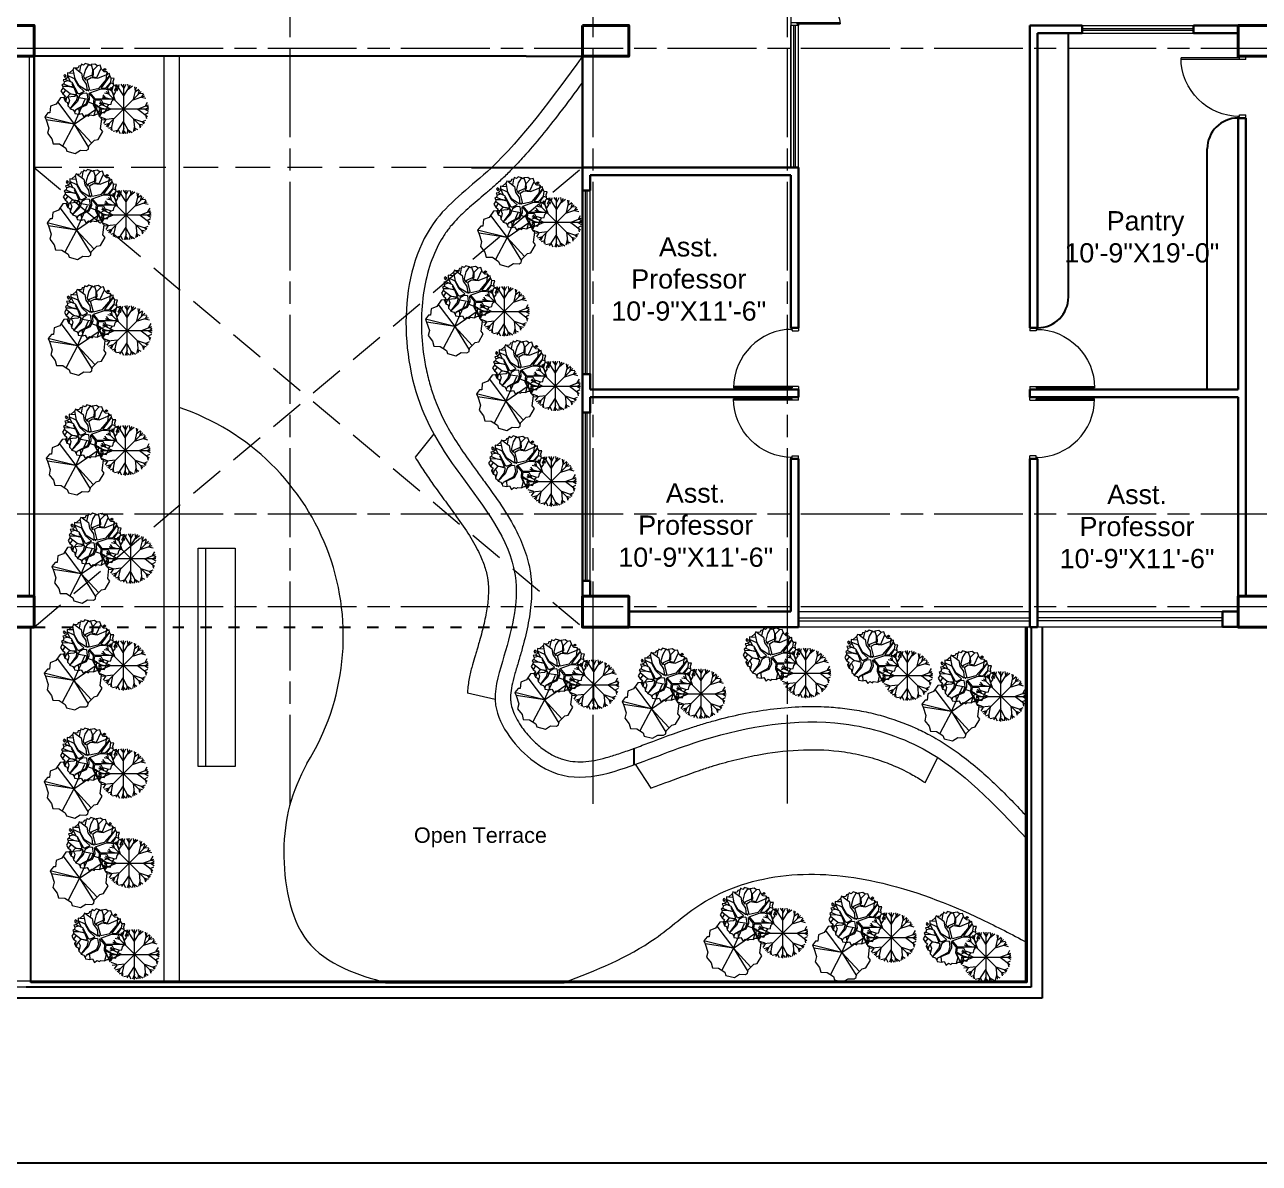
# Model space of a CAD drawing. Header units: inches. Extents: x -12 to 20935469, y -1604 to 24729220.
# Drawn here: x 20856740 to 20857540, y 24716552 to 24717290 of the extents above; entities that cross this region are included whole.
import ezdxf

# ---------------------------------------------------------------- set-up
doc = ezdxf.new("R2010")
doc.units = ezdxf.units.IN
doc.header["$LTSCALE"] = 0.03
doc.header["$MEASUREMENT"] = 0
for name, pattern in [('ACAD_ISO03W100', [30, 12, -18]), ('ACAD_ISO08W100', [36, 24, -3, 6, -3]), ('DASHED2', [0.375, 0.25, -0.125])]:
    doc.linetypes.add(name, pattern=pattern)
for name, color, linetype, lineweight in [('column', 1, 'Continuous', 40), ('Door', 7, 'Continuous', 18), ('Dot', 253, 'Continuous', 0), ('Grid Line', 252, 'Continuous', 18), ('Hatch', 253, 'Continuous', 15), ('hatch-1', 253, 'Continuous', 5), ('ILLUSTR-TREE', 74, 'Continuous', 0), ('Main Wall', 7, 'Continuous', 30), ('wind.', 150, 'Continuous', 20)]:
    doc.layers.add(name, color=color, linetype=linetype, lineweight=lineweight)
doc.layers.add('FUR', color=251, linetype='Continuous')
doc.layers.add('TEXT', color=7, linetype='Continuous')
doc.styles.add('2', font='swisscl.ttf')
doc.styles.add('ATTR', font='romans.shx', dxfattribs={"width": 0.8, "height": 0.7})

# ---------------------------------------------------------------- blocks, each defined once
blk = doc.blocks.new('fff')
at = {"layer": 'Grid Line', "color": 252, "linetype": 'ACAD_ISO08W100', "lineweight": 9, "ltscale": 80, "true_color": 0x939598}
for p, q in [((20831844.25, 24723521.1), (20831844.25, 24724698.78)), ((20832040.78, 24723521.1), (20832040.78, 24724698.78)), ((20832166.78, 24723521.11), (20832166.78, 24724698.79)), ((20833096.95, 24724010.75), (20830726.15, 24724010.75)), ((20833096.95, 24723708.72), (20830726.15, 24723708.72)), ((20833096.95, 24723648.75), (20830726.15, 24723648.75))]:
    blk.add_line(p, q, dxfattribs=at)
blk = doc.blocks.new('A$C36295410')
at = {"layer": 'Door'}
for p, q in [((1, 4), (1, 32)), ((2, 0), (2, 31.98)), ((58, 0), (58, 31.98)), ((59, 4), (59, 32)), ((1, 5), (0, 5)), ((2, 4), (1, 4)), ((58, 4), (59, 4)), ((59, 5), (60, 5)), ((2, 0), (0, 0)), ((58, 0), (60, 0))]:
    blk.add_line(p, q, dxfattribs=at)
for centre, start, end in [((-2.53, -0.34), 0.59063, 83.77826), ((62.53, -0.34), 96.22174, 179.40937)]:
    blk.add_arc(centre, 32.53, start, end, dxfattribs=at)
blk = doc.blocks.new('$D40')
at = {"layer": 'Door'}
for p, q in [((1, 4), (1, 42)), ((2, 0), (2, 41.99)), ((1, 5), (0, 5)), ((2, 0), (0, 0)), ((2, 4), (1, 4)), ((39, 4), (38, 4)), ((38, 4), (38, 0)), ((40, 0), (38, 0)), ((40, 5), (38.99, 5)), ((39, 5), (39, 4))]:
    blk.add_line(p, q, dxfattribs=at)
blk.add_arc((1, 4), 38, 0, 90, dxfattribs=at)
blk = doc.blocks.new('TREE_009')
at = {"layer": 'ILLUSTR-TREE'}
for p, q in [((-12174.2, 13910.3), (-12175.7, 13905.2)), ((-12166.7, 13906.7), (-12174.2, 13910.3)), ((-12160.5, 13912.9), (-12166.7, 13906.7)), ((-12149.3, 13909.5), (-12160.5, 13912.9)), ((-12149.3, 13909.5), (-12160.3, 13891.8)), ((-12144, 13905.9), (-12149.3, 13909.5)), ((-12140.5, 13908.8), (-12144, 13905.9)), ((-12126.8, 13911.1), (-12140.5, 13908.8)), ((-12140.5, 13908.8), (-12134.4, 13889)), ((-12118.3, 13904.7), (-12126.8, 13911.1)), ((-12108.9, 13906.7), (-12118.3, 13904.7)), ((-12105.2, 13896.8), (-12108.9, 13906.7)), ((-12232, 13875), (-12235.4, 13870.6)), ((-12235.4, 13870.6), (-12231.3, 13864.4)), ((-12226.5, 13869.7), (-12232, 13875)), ((-12231.3, 13864.4), (-12226.5, 13869.7)), ((-12223.7, 13862.7), (-12230.1, 13857.3)), ((-12222.4, 13870.7), (-12223.7, 13862.7)), ((-12222.4, 13880.3), (-12222.4, 13870.7)), ((-12216.4, 13879.1), (-12222.4, 13880.3)), ((-12197.7, 13860.1), (-12222.4, 13871.4)), ((-12222.4, 13870.7), (-12212.5, 13850.2)), ((-12202.6, 13891.8), (-12216.4, 13879.1)), ((-12199.9, 13878.4), (-12216.4, 13879.1)), ((-12200.4, 13897.9), (-12202.6, 13891.8)), ((-12196, 13860.1), (-12202.6, 13891.8)), ((-12195.5, 13896.1), (-12200.4, 13897.9)), ((-12185.9, 13897), (-12195.5, 13896.1)), ((-12195.5, 13896.1), (-12173.5, 13879.8)), ((-12183.2, 13903.2), (-12185.9, 13897)), ((-12175.7, 13905.2), (-12183.2, 13903.2)), ((-12179.5, 13884.1), (-12175.7, 13905.2)), ((-12173.5, 13879.8), (-12170.2, 13860.1)), ((-12160.3, 13891.8), (-12166.3, 13869.3)), ((-12166.3, 13869.3), (-12165.2, 13863.6)), ((-12165.2, 13863.6), (-12158.6, 13855.2)), ((-12158.6, 13855.2), (-12157.5, 13863.6)), ((-12157.5, 13863.6), (-12135.5, 13873.5)), ((-12153.7, 13856.6), (-12140.5, 13864.3)), ((-12140.5, 13864.3), (-12117.3, 13861.5)), ((-12132.7, 13872.8), (-12137.2, 13867.9)), ((-12136.6, 13867.9), (-12120.1, 13864.3)), ((-12135, 13873.5), (-12134.4, 13890.4)), ((-12133.3, 13891.1), (-12132.7, 13872.8)), ((-12132.1, 13891.3), (-12118.3, 13904.7)), ((-12120.1, 13864.3), (-12105.2, 13896.8)), ((-12117.3, 13861.5), (-12079.9, 13877)), ((-12112.4, 13827.6), (-12075, 13870.7)), ((-12102.7, 13891.7), (-12105.2, 13896.8)), ((-12075, 13870), (-12105.2, 13828.4)), ((-12095.1, 13883.8), (-12102.7, 13891.7)), ((-12097.9, 13891.8), (-12092.4, 13895.4)), ((-12093, 13888.3), (-12097.9, 13891.8)), ((-12085.4, 13883.4), (-12095.1, 13883.8)), ((-12088, 13891.8), (-12093, 13888.3)), ((-12092.4, 13895.4), (-12088, 13891.8)), ((-12085.4, 13883.4), (-12088.7, 13855.2)), ((-12079.9, 13877), (-12085.4, 13883.4)), ((-12075.9, 13878.5), (-12079.9, 13877)), ((-12075, 13870.7), (-12075.9, 13878.5)), ((-12070, 13861.5), (-12075, 13870.7)), ((-12238.9, 13827.6), (-12245.1, 13817.7)), ((-12235.6, 13841.8), (-12241.6, 13838)), ((-12241.6, 13838), (-12238.4, 13832.6)), ((-12238.4, 13832.6), (-12238.9, 13827.6)), ((-12213.6, 13807.2), (-12238.9, 13827.6)), ((-12221.3, 13833.3), (-12238.4, 13832.6)), ((-12229.6, 13819.9), (-12238.4, 13807.2)), ((-12230.1, 13857.3), (-12237.5, 13856.5)), ((-12237.5, 13856.5), (-12234, 13849.5)), ((-12234, 13849.5), (-12235.6, 13841.8)), ((-12235.6, 13841.8), (-12220.2, 13834.7)), ((-12220.8, 13852.3), (-12234, 13849.5)), ((-12206.5, 13846.7), (-12230.1, 13857.3)), ((-12198.8, 13828.4), (-12221.3, 13833.3)), ((-12220.2, 13834.7), (-12201.5, 13831.2)), ((-12185, 13807.2), (-12206.5, 13846.7)), ((-12202.1, 13833.3), (-12206.5, 13842.5)), ((-12201.5, 13831.2), (-12202.1, 13833.3)), ((-12190, 13805.1), (-12198.8, 13828.4)), ((-12184.5, 13834), (-12197.7, 13860.1)), ((-12182.3, 13835.4), (-12196, 13860.1)), ((-12164.1, 13815.7), (-12184.5, 13834)), ((-12154.2, 13817.8), (-12182.3, 13835.4)), ((-12170.2, 13860.1), (-12157, 13841.1)), ((-12157, 13841.1), (-12154.2, 13818.5)), ((-12144.3, 13820.6), (-12153.7, 13856.6)), ((-12150.4, 13819.9), (-12150.9, 13817.8)), ((-12147.6, 13820.6), (-12150.4, 13819.9)), ((-12148.7, 13818.5), (-12147.6, 13820.6)), ((-12144.3, 13811.4), (-12105.8, 13824.8)), ((-12143.8, 13819.9), (-12112.4, 13827.6)), ((-12105.8, 13824.8), (-12070.6, 13822.7)), ((-12105.2, 13828.4), (-12089.3, 13826.9)), ((-12089.3, 13826.9), (-12072.8, 13845.3)), ((-12072.8, 13845.3), (-12085.4, 13826.9)), ((-12085.4, 13826.2), (-12071.1, 13824.8)), ((-12072.2, 13845.3), (-12070, 13861.5)), ((-12072.2, 13845.3), (-12062.3, 13841.8)), ((-12071.1, 13824.8), (-12061.2, 13836.1)), ((-12070.6, 13822.7), (-12061.8, 13803)), ((-12060.1, 13860.9), (-12070, 13861.5)), ((-12063.5, 13850.3), (-12060.1, 13860.9)), ((-12062.3, 13841.8), (-12063.5, 13850.3)), ((-12061.2, 13836.1), (-12062.3, 13841.8)), ((-12049.1, 13838.8), (-12061.2, 13836.1)), ((-12058, 13820.3), (-12049.1, 13838.8)), ((-12053.9, 13815), (-12058, 13820.3)), ((-12051.8, 13826.5), (-12053.9, 13822.1)), ((-12053.9, 13822.1), (-12049.7, 13817.7)), ((-12047.7, 13822.1), (-12051.8, 13826.5)), ((-12049.7, 13817.7), (-12047.7, 13822.1)), ((-12245.1, 13817.7), (-12238.4, 13807.2)), ((-12238.4, 13807.2), (-12229.9, 13800.9)), ((-12229.9, 13800.9), (-12235.1, 13793.1)), ((-12227.4, 13788.9), (-12235.1, 13793.1)), ((-12235.1, 13793.1), (-12232.7, 13786.8)), ((-12232.7, 13786.8), (-12229.6, 13780.4)), ((-12225.7, 13793.1), (-12229.6, 13780.4)), ((-12229.6, 13780.4), (-12222.4, 13777.1)), ((-12213.6, 13807.2), (-12225.7, 13793.1)), ((-12222.4, 13777.1), (-12220.8, 13765.6)), ((-12221.3, 13797.3), (-12215.8, 13785.3)), ((-12215.8, 13785.3), (-12220.8, 13765.6)), ((-12186.7, 13800.8), (-12213.6, 13807.2)), ((-12213.1, 13807.2), (-12190, 13805.1)), ((-12212.5, 13755), (-12191.6, 13783.2)), ((-12187.8, 13781.1), (-12212.5, 13755.7)), ((-12191.1, 13783.2), (-12186.7, 13800.8)), ((-12180.1, 13801.6), (-12187.8, 13781.1)), ((-12180.6, 13807.2), (-12185, 13807.2)), ((-12164.1, 13815), (-12180.6, 13807.2)), ((-12168.5, 13808.6), (-12180.1, 13801.6)), ((-12155.3, 13810), (-12168.5, 13808.6)), ((-12152, 13789.6), (-12158.6, 13771.2)), ((-12146.5, 13787.4), (-12155.9, 13767.7)), ((-12155.3, 13810), (-12152, 13789.6)), ((-12150.9, 13817.8), (-12148.7, 13818.5)), ((-12148.2, 13809.3), (-12131.1, 13789.6)), ((-12148.2, 13808.6), (-12146.5, 13787.4)), ((-12144.3, 13810.7), (-12127.2, 13790.3)), ((-12131.1, 13789.6), (-12132.7, 13769.8)), ((-12126.7, 13786), (-12128.9, 13772.6)), ((-12127.2, 13790.3), (-12064.5, 13790.3)), ((-12126.7, 13786), (-12105.2, 13786.7)), ((-12105.2, 13786.7), (-12095.9, 13768.4)), ((-12070.4, 13771), (-12068.3, 13781.5)), ((-12068.3, 13781.5), (-12063.5, 13786.8)), ((-12064.5, 13790.3), (-12061.4, 13796.5)), ((-12063.5, 13786.8), (-12064.5, 13790.3)), ((-12061.8, 13803), (-12053.9, 13815)), ((-12061.4, 13796.5), (-12061.8, 13803)), ((-12220.8, 13765.6), (-12214.8, 13760.4)), ((-12214.8, 13760.4), (-12212.5, 13755.7)), ((-12212.5, 13755.7), (-12202.4, 13751.6)), ((-12202.4, 13751.6), (-12197.7, 13744.4)), ((-12194.9, 13750.8), (-12197.7, 13744.4)), ((-12197.7, 13744.4), (-12196.9, 13739.2)), ((-12196.9, 13739.2), (-12181.7, 13736.7)), ((-12158.6, 13771.2), (-12194.9, 13751.5)), ((-12155.9, 13767.7), (-12194.9, 13750.8)), ((-12183.4, 13755), (-12181.7, 13736.7)), ((-12181.7, 13736.7), (-12172.8, 13739.2)), ((-12172.8, 13739.2), (-12165.3, 13726.9)), ((-12165.3, 13726.9), (-12157.7, 13733.9)), ((-12157.7, 13733.9), (-12148.8, 13729.5)), ((-12148.8, 13729.5), (-12144.6, 13733.9)), ((-12144.6, 13733.9), (-12130.5, 13732.4)), ((-12132.7, 13769.8), (-12125, 13752.9)), ((-12125, 13752.9), (-12130.5, 13732.4)), ((-12130.5, 13732.4), (-12122, 13736.6)), ((-12130, 13769.8), (-12116.2, 13737.4)), ((-12129.4, 13769.1), (-12106.3, 13757.1)), ((-12128.9, 13772.6), (-12106.3, 13758.5)), ((-12122, 13736.6), (-12116.2, 13737.4)), ((-12116.2, 13737.4), (-12112.3, 13748)), ((-12108.3, 13740.7), (-12113.8, 13737.2)), ((-12113.8, 13737.2), (-12113.2, 13730.1)), ((-12113.2, 13730.1), (-12107.7, 13734.4)), ((-12112.3, 13748), (-12105.2, 13742.3)), ((-12107.7, 13734.4), (-12108.3, 13740.7)), ((-12106.3, 13758.5), (-12086, 13753.6)), ((-12106.3, 13757.1), (-12105.2, 13742.3)), ((-12105.2, 13742.3), (-12093.1, 13741)), ((-12099.7, 13776.2), (-12078.3, 13769.8)), ((-12093.1, 13741), (-12086, 13753.6)), ((-12086, 13753.6), (-12084.8, 13761.3)), ((-12084.8, 13761.3), (-12078.3, 13769.8)), ((-12078.3, 13769.8), (-12070.4, 13771))]:
    blk.add_line(p, q, dxfattribs=at)
at = {"layer": 'ILLUSTR-TREE', "style": 'ATTR', "width": 0.8, "flags": 9}
blk.add_attdef('ESTCODE', (-12147.6, 13820.6), '', height=1.05, dxfattribs=at)
blk = doc.blocks.new('TREE_018')
at = {"layer": 'ILLUSTR-TREE'}
for p, q in [((-11053.7, 14115.6), (-11060.6, 14112.1)), ((-11046.1, 14107.7), (-11053.7, 14115.6)), ((-11138.3, 14080.3), (-11140.4, 14059.2)), ((-11119.7, 14087.4), (-11138.3, 14080.3)), ((-11106, 14107.7), (-11119.7, 14087.4)), ((-11115.1, 14094.2), (-11061.1, 14022.2)), ((-11060.6, 14112.1), (-11106, 14107.7)), ((-11061.1, 14022.2), (-11025.1, 14103.2)), ((-11061.1, 14022.2), (-10987.7, 14072.4)), ((-11014.5, 14102.4), (-11046.1, 14107.7)), ((-11014.5, 14094.4), (-11014.5, 14102.4)), ((-10985.6, 14083), (-11014.5, 14094.4)), ((-10987, 14070.6), (-10985.6, 14083)), ((-11147.2, 14059.2), (-11157.5, 14046)), ((-11061.1, 14022.2), (-11157.5, 14046)), ((-11157.5, 14046), (-11153.4, 14036.3)), ((-11061.1, 14022.2), (-11153.4, 14036.3)), ((-11153.4, 14036.3), (-11144.5, 14008.9)), ((-11140.4, 14059.2), (-11147.2, 14059.2)), ((-10975.3, 14042.4), (-10987, 14070.6)), ((-10970.5, 14039.8), (-10975.3, 14042.4)), ((-10974.6, 14006.3), (-10970.5, 14039.8)), ((-11144.5, 14008.9), (-11148.6, 13992.2)), ((-11148.6, 13992.2), (-11134.2, 13973.7)), ((-11061.1, 14022.2), (-11099.1, 13950.3)), ((-11061.1, 14022.2), (-11003.8, 13960)), ((-11061.1, 14022.2), (-11013.8, 13945.4)), ((-10982.9, 13971.9), (-10967.7, 13997.5)), ((-10967.7, 13997.5), (-10974.6, 14006.3)), ((-11134.2, 13973.7), (-11130, 13957.8)), ((-11130, 13957.8), (-11109.4, 13956.9)), ((-11109.4, 13956.9), (-11088.8, 13943.7)), ((-11014.5, 13940.2), (-11013.1, 13950.7)), ((-11013.1, 13950.7), (-10994.6, 13969.2)), ((-10994.6, 13969.2), (-10982.9, 13971.9)), ((-11088.8, 13943.7), (-11085.3, 13933.1)), ((-11085.3, 13933.1), (-11057.8, 13926)), ((-11057.8, 13926), (-11040.6, 13936.6)), ((-11040.6, 13936.6), (-11021.4, 13935.7)), ((-11021.4, 13935.7), (-11014.5, 13940.2))]:
    blk.add_line(p, q, dxfattribs=at)
at = {"layer": 'ILLUSTR-TREE', "style": 'ATTR', "width": 0.8, "flags": 9}
blk.add_attdef('ESTCODE', (-11061.1, 14022.2), '', height=1.05, dxfattribs=at)
blk = doc.blocks.new('TREE_007')
at = {"layer": 'ILLUSTR-TREE'}
for p, q in [((-12481.3, 14091.7), (-12477.4, 14109.3)), ((-12456, 14102.3), (-12471.4, 14111.4)), ((-12438.9, 14074.7), (-12463.7, 14114.2)), ((-12457.6, 14104.4), (-12454.9, 14116.4)), ((-12438.3, 14103.7), (-12447.7, 14117.1)), ((-12438.6, 13937.8), (-12438.6, 14117.8)), ((-12438.3, 14100.1), (-12429.5, 14117.1)), ((-12438.3, 14075.5), (-12414.1, 14114.2)), ((-12420.7, 14103), (-12423.5, 14117.1)), ((-12422.9, 14099.4), (-12407, 14111.4)), ((-12396.5, 14092.4), (-12398.7, 14107.9)), ((-12504.9, 14067.7), (-12521.4, 14062.8)), ((-12470.8, 14059.9), (-12517, 14070.5)), ((-12503.3, 14067), (-12512.6, 14079)), ((-12492.3, 14081.1), (-12508.2, 14084.6)), ((-12375.6, 14090.8), (-12501.6, 13964.8)), ((-12501.6, 14090.8), (-12375.6, 13964.8)), ((-12491.7, 14081.1), (-12495, 14097.3)), ((-12480.7, 14091), (-12492.8, 14099.4)), ((-12469.7, 14059.9), (-12485.7, 14105.1)), ((-12405.3, 14061.3), (-12362.4, 14074.7)), ((-12403.7, 14062.8), (-12393.2, 14105.8)), ((-12396.5, 14090.3), (-12383.9, 14099.4)), ((-12386.6, 14080.4), (-12381.7, 14097.3)), ((-12382.8, 14083.2), (-12369, 14084.6)), ((-12374.5, 14070.5), (-12358.6, 14066.3)), ((-12372.9, 14071.2), (-12366.3, 14081.8)), ((-12528.6, 14027.8), (-12348.6, 14027.8)), ((-12516.5, 14027.5), (-12528, 14021.1)), ((-12516.5, 14043), (-12527.5, 14039.5)), ((-12518.1, 14026.8), (-12527.5, 14033.8)), ((-12485.1, 14026.8), (-12526.9, 14009.2)), ((-12485.1, 14027.5), (-12526.4, 14047.2)), ((-12513.7, 14041.6), (-12523.6, 14054.3)), ((-12389.4, 14027.5), (-12349.8, 14042.3)), ((-12387.7, 14027.5), (-12353.1, 14000.7)), ((-12361.9, 14027.5), (-12349.2, 14019.7)), ((-12360.2, 14038.8), (-12352.5, 14052.9)), ((-12360.2, 14027.5), (-12349.2, 14033.8)), ((-12358.6, 14038.8), (-12349.2, 14036)), ((-12515.9, 14014.1), (-12526.9, 14017.6)), ((-12520.3, 14012), (-12525.3, 14005.6)), ((-12502.7, 13990.8), (-12522.5, 13997.9)), ((-12473.6, 13992.9), (-12518.7, 13988)), ((-12502.7, 13989.4), (-12511.5, 13975.3)), ((-12491.2, 13976), (-12507.7, 13971.1)), ((-12491.2, 13974.6), (-12496.7, 13960.5)), ((-12477.4, 13988.7), (-12485.1, 13952)), ((-12439.4, 13983.8), (-12465.9, 13942.9)), ((-12438.9, 13979.5), (-12418.5, 13941.4)), ((-12403.1, 13992.2), (-12363.5, 13979.5)), ((-12403.1, 13992.2), (-12398.7, 13948.5)), ((-12385.5, 13974.6), (-12370.1, 13970.4)), ((-12374, 13983.1), (-12366.3, 13973.9)), ((-12370.7, 13982.3), (-12358.6, 13988)), ((-12363, 14008.4), (-12350.3, 14014.8)), ((-12360.2, 14006.3), (-12356.9, 13992.9)), ((-12482.9, 13961.2), (-12493.9, 13957)), ((-12482.4, 13961.2), (-12481.3, 13949.2)), ((-12460.4, 13950.6), (-12477.4, 13947.1)), ((-12459.3, 13952.7), (-12452.1, 13939.3)), ((-12438.9, 13957), (-12445.5, 13938.6)), ((-12438.3, 13947.8), (-12430.6, 13939.3)), ((-12425.7, 13953.4), (-12426.8, 13939.3)), ((-12424.6, 13953.4), (-12408.6, 13942.9)), ((-12400.4, 13964), (-12405.3, 13945)), ((-12399.3, 13959.1), (-12389.4, 13953.4)), ((-12383.3, 13972.5), (-12380, 13959.8))]:
    blk.add_line(p, q, dxfattribs=at)
at = {"layer": 'ILLUSTR-TREE', "style": 'ATTR', "width": 0.8, "flags": 9}
blk.add_attdef('ESTCODE', (-12438.6, 14027.8), '', height=1.05, dxfattribs=at)

msp = doc.modelspace()

# ---------------------------------------------------------------- linework, layer by layer
for p, q in [((20857416.49, 24717113.69), (20857416.49, 24717284.69)), ((20856883.61, 24717269.69), (20856745.98, 24717269.69)), ((20856883.61, 24717269.69), (20856745.98, 24717269.69)), ((20856745.98, 24717269.69), (20856745.98, 24717033.86)), ((20856745.98, 24716899.69), (20856745.98, 24717269.69)), ((20857064.91, 24717269.71), (20856883.61, 24717269.71)), ((20857064.91, 24717269.71), (20857101.52, 24717269.73)), ((20857526.49, 24717229.69), (20857526.49, 24717229.69)), ((20857506.49, 24717053.69), (20857506.49, 24717209.69)), ((20857029.52, 24717197.69), (20857101.48, 24717197.69)), ((20857101.48, 24717182.69), (20857106.52, 24717182.69)), ((20857396.49, 24717093.69), (20857396.49, 24717093.69)), ((20857101.48, 24716929.69), (20857106.52, 24716929.69)), ((20857101.48, 24716919.69), (20857106.52, 24716919.69)), ((20856743.98, 24716669.22), (20856743.98, 24716899.69)), ((20857389.45, 24716899.69), (20857389.45, 24716669.22)), ((20857392.45, 24716899.69), (20857392.45, 24716666.22)), ((20857399.45, 24716899.69), (20857399.45, 24716659.22)), ((20857399.45, 24716899.69), (20857399.45, 24716659.22)), ((20857135.05, 24716810.46), (20857135.05, 24716821.09)), ((20857392.45, 24716666.22), (20856740.98, 24716666.22)), ((20857389.45, 24716669.22), (20856743.98, 24716669.22)), ((20856973.72, 24716669.22), (20857089.71, 24716669.22)), ((20857399.45, 24716659.22), (20856715.98, 24716659.22)), ((20857399.45, 24716659.22), (20856715.98, 24716659.22))]:
    msp.add_line(p, q)
at = {"lineweight": 9}
for p, q in [((20856830.08, 24717269.69), (20856830.08, 24716669.22)), ((20856840.08, 24717269.69), (20856840.08, 24716669.22)), ((20857005.2, 24717024.96), (20856993.09, 24717009.73)), ((20856857.3, 24716809.3), (20856857.3, 24716950.92)), ((20857044.89, 24716852.67), (20857026.92, 24716856.87)), ((20857323.58, 24716798.89), (20857331.79, 24716815.03)), ((20857135.73, 24716810.74), (20857145.77, 24716795.19))]:
    msp.add_line(p, q, dxfattribs=at)
at = {"linetype": 'ACAD_ISO03W100', "ltscale": 20}
msp.add_line((20856745.98, 24716899.69), (20857101.48, 24716899.69), dxfattribs=at)
at = {"lineweight": 9}
msp.add_lwpolyline([(20856852.3, 24716950.92), (20856876.3, 24716950.92), (20856876.3, 24716809.3), (20856852.3, 24716809.3)], close=True, dxfattribs=at)
for centre, start, end in [((20857526.49, 24717209.69), 90, 180), ((20857396.49, 24717113.69), 270, 0)]:
    msp.add_arc(centre, 20, start, end)
msp.add_arc((20856790.02, 24716893.84), 156.45, 328.1554, 71.33964, dxfattribs=at)
for points, knots in [([(20857101.48, 24717269.69), (20857081.91, 24717242.93), (20857049.86, 24717199.09), (20856983.17, 24717153.76), (20856981.63, 24717058.78), (20857025.84, 24716991.78), (20857067.55, 24716940.64), (20857052.26, 24716885.54), (20857039.52, 24716844.71), (20857079.57, 24716795.32), (20857124.48, 24716804.95), (20857186.64, 24716831.53), (20857258.84, 24716844.06), (20857335.67, 24716820.11), (20857368.82, 24716784.51), (20857389.45, 24716762.37)], [0, 0, 0, 0, 75.891033, 124.319994, 247.72063, 297.545911, 371.518985, 427.850137, 457.287964, 500.98856, 579.149679, 641.264129, 732.991685, 786.998884, 875.950909, 875.950909, 875.950909, 875.950909]), ([(20857101.52, 24717252.82), (20857096.6, 24717246.13), (20857091.65, 24717239.48), (20857078.97, 24717222.97), (20857071.19, 24717213.34), (20857060.92, 24717201.94), (20857058.58, 24717199.43), (20857054.19, 24717194.91), (20857052.14, 24717192.87), (20857049.09, 24717189.96), (20857048.1, 24717189.04), (20857046.14, 24717187.25), (20857045.17, 24717186.37), (20857042.26, 24717183.79), (20857040.35, 24717182.14), (20857034.91, 24717177.49), (20857031.49, 24717174.63), (20857025.13, 24717169.02), (20857022.18, 24717166.27), (20857018.23, 24717162.08), (20857017, 24717160.69), (20857015.12, 24717158.38), (20857014.43, 24717157.49), (20857013.09, 24717155.66), (20857012.44, 24717154.72), (20857010.55, 24717151.83), (20857009.37, 24717149.81), (20857005.61, 24717142.64), (20857003.41, 24717137.09), (20856999.99, 24717125.28), (20856998.76, 24717119.03), (20856997.25, 24717106.14), (20856996.97, 24717099.51), (20856997.34, 24717086.19), (20856997.98, 24717079.5), (20856999.69, 24717069.09), (20857000.47, 24717065.28), (20857002.25, 24717058.14), (20857003.21, 24717054.79), (20857005.02, 24717049.35), (20857005.79, 24717047.21), (20857008.26, 24717040.93), (20857010.11, 24717036.91), (20857014.19, 24717029.03), (20857016.42, 24717025.17), (20857021.48, 24717017.06), (20857024.36, 24717012.81), (20857029.07, 24717006.15), (20857030.79, 24717003.77), (20857034.3, 24716998.96), (20857036.1, 24716996.53), (20857041.63, 24716988.98), (20857045.4, 24716983.75), (20857052.56, 24716972.94), (20857055.95, 24716967.35), (20857061.09, 24716957.11), (20857063.04, 24716952.58), (20857065.35, 24716945.61), (20857066.01, 24716943.3), (20857066.96, 24716939.27), (20857067.3, 24716937.58), (20857067.79, 24716934.57), (20857067.97, 24716933.27), (20857068.25, 24716930.67), (20857068.35, 24716929.37), (20857068.57, 24716925.48), (20857068.59, 24716922.9), (20857068.32, 24716914.94), (20857067.67, 24716909.61), (20857065.82, 24716899.11), (20857064.61, 24716893.95), (20857062.54, 24716886.12), (20857061.78, 24716883.38), (20857060.6, 24716879.31), (20857060.2, 24716877.95), (20857059.39, 24716875.23), (20857058.98, 24716873.88), (20857058.19, 24716871.24), (20857057.81, 24716869.95), (20857056.76, 24716866.26), (20857056.16, 24716863.94), (20857055.28, 24716859.57), (20857054.99, 24716857.52), (20857054.85, 24716854.69), (20857054.84, 24716853.82), (20857054.92, 24716852.15), (20857054.99, 24716851.35), (20857055.33, 24716849.07), (20857055.73, 24716847.49), (20857056.86, 24716844.2), (20857057.6, 24716842.5), (20857059.37, 24716839.07), (20857060.41, 24716837.34), (20857063.36, 24716833.01), (20857065.45, 24716830.44), (20857069.88, 24716825.72), (20857072.23, 24716823.56), (20857075.77, 24716820.74), (20857076.98, 24716819.86), (20857079.36, 24716818.28), (20857080.52, 24716817.58), (20857084, 24716815.69), (20857086.25, 24716814.74), (20857090.7, 24716813.34), (20857092.91, 24716812.88), (20857097.38, 24716812.37), (20857099.64, 24716812.31), (20857104.32, 24716812.54), (20857106.72, 24716812.84), (20857111.69, 24716813.74), (20857114.25, 24716814.34), (20857119.52, 24716815.8), (20857122.24, 24716816.64), (20857126.54, 24716818.08), (20857128.07, 24716818.6), (20857131.17, 24716819.69), (20857132.73, 24716820.24), (20857137.45, 24716821.96), (20857140.66, 24716823.16), (20857152.49, 24716827.6), (20857161.5, 24716831.02), (20857173.78, 24716835.09), (20857176.49, 24716835.95), (20857182, 24716837.62), (20857184.79, 24716838.43), (20857193.3, 24716840.74), (20857199.12, 24716842.15), (20857216.92, 24716845.8), (20857229.26, 24716847.48), (20857247.25, 24716848.26), (20857252.75, 24716848.27), (20857262.18, 24716847.86), (20857266.1, 24716847.56), (20857274.13, 24716846.66), (20857278.23, 24716846.04), (20857286.35, 24716844.49), (20857290.38, 24716843.56), (20857302.33, 24716840.31), (20857310.12, 24716837.53), (20857320.62, 24716832.78), (20857323.59, 24716831.32), (20857330.2, 24716827.78), (20857333.79, 24716825.65), (20857340.76, 24716821.15), (20857344.14, 24716818.78), (20857355.31, 24716810.38), (20857362.67, 24716803.9), (20857376.54, 24716790.61), (20857383.06, 24716783.82), (20857389.45, 24716777.02)], [10.368727, 10.368727, 10.368727, 10.368727, 29.358269, 29.358269, 58.716538, 58.716538, 67.310175, 67.310175, 74.734432, 74.734432, 78.265395, 78.265395, 81.796359, 81.796359, 88.858286, 88.858286, 102.308176, 102.308176, 115.758067, 115.758067, 122.383944, 122.383944, 126.480238, 126.480238, 130.576532, 130.576532, 138.769119, 138.769119, 158.54932, 158.54932, 178.32952, 178.32952, 198.109721, 198.109721, 217.889922, 217.889922, 229.530459, 229.530459, 240.194525, 240.194525, 247.339527, 247.339527, 261.629533, 261.629533, 275.919538, 275.919538, 291.909953, 291.909953, 300.681127, 300.681127, 309.452301, 309.452301, 327.512812, 327.512812, 345.573323, 345.573323, 359.101386, 359.101386, 365.632441, 365.632441, 370.283663, 370.283663, 373.785157, 373.785157, 377.28665, 377.28665, 384.289638, 384.289638, 398.944414, 398.944414, 413.59919, 413.59919, 421.628616, 421.628616, 425.715041, 425.715041, 429.834715, 429.834715, 433.954388, 433.954388, 441.954237, 441.954237, 449.954086, 449.954086, 453.703009, 453.703009, 457.275724, 457.275724, 464.057045, 464.057045, 470.838367, 470.838367, 477.619688, 477.619688, 488.14085, 488.14085, 498.662012, 498.662012, 504.233316, 504.233316, 509.80462, 509.80462, 521.092662, 521.092662, 532.380703, 532.380703, 543.668745, 543.668745, 554.956786, 554.956786, 566.244827, 566.244827, 577.532869, 577.532869, 583.663299, 583.663299, 589.793729, 589.793729, 602.05459, 602.05459, 634.040824, 634.040824, 642.873949, 642.873949, 651.707073, 651.707073, 669.373322, 669.373322, 704.70582, 704.70582, 720.137626, 720.137626, 731.120155, 731.120155, 742.625512, 742.625512, 754.130868, 754.130868, 777.141581, 777.141581, 786.43109, 786.43109, 798.221524, 798.221524, 810.011958, 810.011958, 838.230583, 838.230583, 865.488921, 865.488921, 865.488921, 865.488921]), ([(20856993.09, 24717009.73), (20856994.89, 24717006.73), (20856996.76, 24717003.8), (20857000.59, 24716998), (20857002.56, 24716995.14), (20857005.74, 24716990.65), (20857006.93, 24716988.99), (20857009.32, 24716985.69), (20857010.52, 24716984.05), (20857014.1, 24716979.18), (20857016.46, 24716975.98), (20857021.76, 24716968.62), (20857024.63, 24716964.5), (20857029.82, 24716956.41), (20857032.12, 24716952.44), (20857035.5, 24716945.65), (20857036.73, 24716942.77), (20857038.69, 24716937.17), (20857039.41, 24716934.45), (20857040, 24716931.05), (20857040.11, 24716930.33), (20857040.29, 24716928.84), (20857040.36, 24716928.08), (20857040.53, 24716925.77), (20857040.57, 24716924.17), (20857040.5, 24716919.44), (20857040.22, 24716916.17), (20857039.25, 24716909.32), (20857038.55, 24716905.76), (20857036.86, 24716898.42), (20857035.86, 24716894.65), (20857034.39, 24716889.46), (20857033.99, 24716888.1), (20857033.32, 24716885.8), (20857033.04, 24716884.87), (20857032.48, 24716882.98), (20857032.19, 24716882.02), (20857031.34, 24716879.19), (20857030.77, 24716877.27), (20857029.52, 24716872.78), (20857028.86, 24716870.18), (20857027.73, 24716864.66), (20857027.27, 24716861.74), (20857026.99, 24716858.06), (20857026.95, 24716857.47), (20857026.92, 24716856.87)], [272.437846, 272.437846, 272.437846, 272.437846, 282.117893, 282.117893, 291.939706, 291.939706, 297.748218, 297.748218, 303.556731, 303.556731, 315.173756, 315.173756, 330.601296, 330.601296, 346.028835, 346.028835, 357.828073, 357.828073, 369.62731, 369.62731, 372.889372, 372.889372, 376.151434, 376.151434, 382.675557, 382.675557, 394.838185, 394.838185, 407.000812, 407.000812, 419.163439, 419.163439, 423.464634, 423.464634, 426.379797, 426.379797, 429.370481, 429.370481, 434.986782, 434.986782, 441.866899, 441.866899, 448.747016, 448.747016, 450.044709, 450.044709, 450.044709, 450.044709]), ([(20857145.77, 24716795.19), (20857148.83, 24716796.32), (20857151.88, 24716797.46), (20857162.33, 24716801.39), (20857169.74, 24716804.18), (20857179.9, 24716807.63), (20857182.5, 24716808.48), (20857187.49, 24716810.04), (20857189.89, 24716810.76), (20857194.74, 24716812.13), (20857197.2, 24716812.79), (20857204.64, 24716814.67), (20857209.68, 24716815.79), (20857223.56, 24716818.37), (20857232.5, 24716819.51), (20857250.26, 24716820.43), (20857259.08, 24716820.22), (20857270.11, 24716818.92), (20857272.54, 24716818.56), (20857277.38, 24716817.72), (20857279.79, 24716817.23), (20857286.95, 24716815.57), (20857291.65, 24716814.2), (20857299.89, 24716811.29), (20857303.47, 24716809.83), (20857308.9, 24716807.33), (20857310.81, 24716806.39), (20857314.01, 24716804.7), (20857315.32, 24716803.97), (20857317.93, 24716802.46), (20857319.23, 24716801.68), (20857321.54, 24716800.23), (20857322.57, 24716799.57), (20857323.58, 24716798.89)], [592.149418, 592.149418, 592.149418, 592.149418, 603.502584, 603.502584, 630.908137, 630.908137, 640.212851, 640.212851, 648.638129, 648.638129, 657.063407, 657.063407, 673.913963, 673.913963, 702.954715, 702.954715, 731.995467, 731.995467, 740.256391, 740.256391, 748.517315, 748.517315, 765.039163, 765.039163, 778.262367, 778.262367, 785.638159, 785.638159, 790.866791, 790.866791, 796.095423, 796.095423, 800.281205, 800.281205, 800.281205, 800.281205]), ([(20856922.92, 24716811.29), (20856912.75, 24716792.67), (20856903.71, 24716759.59), (20856915.69, 24716685.87), (20856956.96, 24716674.12), (20856973.72, 24716669.22)], [0, 0, 0, 0, 62.984287, 121.733713, 186.051714, 186.051714, 186.051714, 186.051714]), ([(20857089.71, 24716669.22), (20857110.28, 24716677.28), (20857142.44, 24716689.89), (20857182.24, 24716726.8), (20857233.45, 24716742.6), (20857297.23, 24716736.39), (20857348.72, 24716716.7), (20857379.82, 24716700.4), (20857389.45, 24716695.35)], [0, 0, 0, 0, 65.489206, 102.448805, 160.875111, 219.311309, 292.056223, 324.694627, 324.694627, 324.694627, 324.694627])]:
    msp.add_open_spline(points, degree=3, knots=knots, dxfattribs=at)
at = {"layer": 'column', "lineweight": 40, "ltscale": 20}
for points in [[(20856715.98, 24717289.69), (20856715.98, 24717269.69), (20856745.98, 24717269.69), (20856745.98, 24717289.69)], [(20857101.48, 24717289.69), (20857101.48, 24717269.69), (20857131.48, 24717269.69), (20857131.48, 24717289.69)], [(20857526.49, 24717289.69), (20857526.49, 24717269.69), (20857556.49, 24717269.69), (20857556.49, 24717289.69)], [(20856715.98, 24716919.69), (20856715.98, 24716899.69), (20856745.98, 24716899.69), (20856745.98, 24716919.69)], [(20857101.48, 24716919.69), (20857101.48, 24716899.69), (20857131.48, 24716899.69), (20857131.48, 24716919.69)], [(20857526.49, 24716919.69), (20857526.49, 24716899.69), (20857556.49, 24716899.69), (20857556.49, 24716919.69)]]:
    msp.add_lwpolyline(points, close=True, dxfattribs=at)
at = {"layer": 'Defpoints'}
msp.add_lwpolyline([(20855761.46, 24718010.59), (20858200.33, 24718010.59), (20858200.33, 24716552.06), (20855761.46, 24716552.06)], close=True, dxfattribs=at)
at = {"layer": 'Dot', "color": 0, "linetype": 'DASHED2', "lineweight": 20, "ltscale": 3000}
for p, q in [((20856745.98, 24716899.69), (20857101.48, 24717197.69)), ((20856745.98, 24717197.69), (20857101.48, 24716899.69)), ((20857101.52, 24717197.69), (20856745.98, 24717197.69))]:
    msp.add_line(p, q, dxfattribs=at)
at = {"layer": 'Hatch'}
msp.add_line((20857236.48, 24717408.69), (20857236.48, 24717197.69), dxfattribs=at)
at = {"layer": 'hatch-1'}
for p, q in [((20857065.45, 24717269.22), (20857065.45, 24717269.71)), ((20856745.98, 24717137.22), (20856745.98, 24717137.22)), ((20857005.45, 24717014.6), (20857005.45, 24717014.6)), ((20857389.45, 24716669.22), (20856743.98, 24716669.22))]:
    msp.add_line(p, q, dxfattribs=at)
at = {"layer": 'Main Wall', "lineweight": 30}
for p, q in [((20857391.49, 24717289.69), (20857425.49, 24717289.69)), ((20857391.49, 24717093.69), (20857391.49, 24717289.69)), ((20857425.49, 24717284.69), (20857425.49, 24717289.69)), ((20857497.49, 24717289.69), (20857526.49, 24717289.69)), ((20857497.49, 24717284.69), (20857497.49, 24717289.69)), ((20857396.49, 24717284.69), (20857425.49, 24717284.69)), ((20857396.49, 24717093.69), (20857396.49, 24717284.69)), ((20857497.49, 24717284.69), (20857526.49, 24717284.69)), ((20857526.49, 24717053.69), (20857526.49, 24717229.69)), ((20857531.49, 24717229.69), (20857526.49, 24717229.69)), ((20857531.49, 24716919.69), (20857531.49, 24717229.69)), ((20857236.48, 24717197.69), (20857101.48, 24717197.69)), ((20857101.48, 24717197.69), (20857101.48, 24717182.69)), ((20857101.52, 24717197.69), (20857241.48, 24717197.69)), ((20857106.52, 24717182.69), (20857106.52, 24717192.69)), ((20857106.52, 24717192.69), (20857236.48, 24717192.69)), ((20857236.48, 24717093.69), (20857236.48, 24717192.69)), ((20857241.48, 24717093.69), (20857241.48, 24717197.69)), ((20857101.48, 24717182.69), (20857106.52, 24717182.69)), ((20857236.48, 24717093.69), (20857241.48, 24717093.69)), ((20857391.49, 24717093.69), (20857396.49, 24717093.69)), ((20857106.52, 24717053.69), (20857241.48, 24717053.69)), ((20857106.52, 24717048.69), (20857241.48, 24717048.69)), ((20857241.48, 24717053.69), (20857241.48, 24717048.69)), ((20857391.49, 24717053.69), (20857526.49, 24717053.69)), ((20857391.49, 24717053.69), (20857391.49, 24717048.69)), ((20857391.49, 24717048.69), (20857526.49, 24717048.69)), ((20857526.49, 24716919.69), (20857526.49, 24717048.69)), ((20857236.48, 24717008.69), (20857241.48, 24717008.69)), ((20857236.48, 24717008.69), (20857236.48, 24716909.69)), ((20857241.48, 24717008.69), (20857241.48, 24716899.69)), ((20857391.49, 24717008.69), (20857396.49, 24717008.69)), ((20857391.49, 24717008.69), (20857391.49, 24716899.69)), ((20857396.49, 24717008.69), (20857396.49, 24716899.69)), ((20857131.48, 24716909.69), (20857236.48, 24716909.69)), ((20857241.48, 24716899.69), (20857131.48, 24716899.69)), ((20857396.49, 24716899.69), (20857391.49, 24716899.69))]:
    msp.add_line(p, q, dxfattribs=at)
at = {"layer": 'Main Wall'}
for p, q in [((20856745.98, 24716919.69), (20856745.98, 24717269.69)), ((20857101.52, 24716919.69), (20857101.52, 24717269.69)), ((20857101.51, 24717118.71), (20857101.51, 24717209.69)), ((20857101.51, 24717091.7), (20857101.51, 24717142.71))]:
    msp.add_line(p, q, dxfattribs=at)
at = {"layer": 'Main Wall', "lineweight": 30}
for points in [[(20857106.52, 24717053.69), (20857106.52, 24717063.69), (20857101.48, 24717063.69), (20857101.48, 24717038.69), (20857106.52, 24717038.69), (20857106.52, 24717048.69)], [(20857526.46, 24716899.84), (20857516.46, 24716899.84), (20857516.46, 24716909.84), (20857526.46, 24716909.84)]]:
    msp.add_lwpolyline(points, dxfattribs=at)
msp.add_lwpolyline([(20857106.52, 24716929.69), (20857101.48, 24716929.69), (20857101.48, 24716919.69), (20857106.52, 24716919.69)], close=True, dxfattribs=at)
at = {"layer": 'wind.', "lineweight": 5}
for p, q in [((20857236.48, 24717197.69), (20857236.48, 24717289.69)), ((20857241.48, 24717289.69), (20857236.48, 24717289.69)), ((20857238.48, 24717197.69), (20857238.48, 24717289.69)), ((20857239.48, 24717197.69), (20857239.48, 24717289.69)), ((20857241.48, 24717197.69), (20857241.48, 24717289.69)), ((20857425.49, 24717289.69), (20857497.49, 24717289.69)), ((20857425.49, 24717287.69), (20857497.49, 24717287.69)), ((20857425.49, 24717286.69), (20857497.49, 24717286.69)), ((20857425.49, 24717284.69), (20857497.49, 24717284.69)), ((20857101.52, 24717063.69), (20857101.52, 24717182.69)), ((20857103.52, 24717063.69), (20857103.52, 24717182.69)), ((20857104.52, 24717063.69), (20857104.52, 24717182.69)), ((20857106.52, 24717063.69), (20857106.52, 24717182.69)), ((20857101.52, 24716929.69), (20857101.52, 24717038.69)), ((20857103.52, 24716929.69), (20857103.52, 24717038.69)), ((20857104.52, 24716929.69), (20857104.52, 24717038.69)), ((20857106.52, 24716929.69), (20857106.52, 24717038.69)), ((20857396.49, 24716909.84), (20857516.46, 24716909.84)), ((20857241.48, 24716909.69), (20857391.49, 24716909.69)), ((20857241.48, 24716905.69), (20857391.49, 24716905.69)), ((20857241.48, 24716903.69), (20857391.49, 24716903.69)), ((20857396.49, 24716905.84), (20857516.46, 24716905.84)), ((20857396.49, 24716903.84), (20857516.46, 24716903.84)), ((20857391.49, 24716899.69), (20857241.48, 24716899.69)), ((20857396.49, 24716899.84), (20857516.46, 24716899.84))]:
    msp.add_line(p, q, dxfattribs=at)
at = {"layer": 'wind.'}
for p, q in [((20856742.98, 24716919.69), (20856742.98, 24717269.69)), ((20856745.98, 24716919.69), (20856745.98, 24717269.69)), ((20857388.45, 24716899.69), (20857388.45, 24716670.22)), ((20857392.45, 24716899.69), (20857392.45, 24716666.22)), ((20857388.45, 24716670.22), (20856726.98, 24716670.22)), ((20857392.45, 24716666.22), (20856722.98, 24716666.22))]:
    msp.add_line(p, q, dxfattribs=at)

# ---------------------------------------------------------------- block references
msp.add_blockref('fff', (25067.7, -6735.9))
at = {"layer": 'FUR', "xscale": -1, "rotation": 270}
msp.add_blockref('A$C36295410', (20857236.48, 24717289.69), dxfattribs=at)
at = {"layer": 'ILLUSTR-TREE'}
for name, p, xscale, yscale, zscale in [('TREE_009', (20859046.79, 24714670.68), 0.1864712034882235, 0.1864712034882235, 0.1864712034882235), ('TREE_007', (20859041.07, 24714712.84), 0.1798363259808176, 0.1798363259808176, 0.1798363259808176), ('TREE_018', (20858961.22, 24714450.51), 0.1979188656470376, 0.1979188656470376, 0.1979188656470376), ('TREE_009', (20859048.31, 24714601.95), 0.1864712034882235, 0.1864712034882235, 0.1864712034882235), ('TREE_009', (20859327.4, 24714597.21), 0.1864712034882235, 0.1864712034882235, 0.1864712034882235), ('TREE_007', (20859042.59, 24714644.11), 0.1798363259808176, 0.1798363259808176, 0.1798363259808176), ('TREE_018', (20858962.74, 24714381.78), 0.1979188656470376, 0.1979188656470376, 0.1979188656470376), ('TREE_007', (20859321.68, 24714639.37), 0.1798363259808176, 0.1798363259808176, 0.1798363259808176), ('TREE_018', (20859241.83, 24714377.04), 0.1979188656470376, 0.1979188656470376, 0.1979188656470376), ('TREE_009', (20859293.5, 24714539.5), 0.1864712034882235, 0.1864712034882235, 0.1864712034882235), ('TREE_009', (20859049.01, 24714527), 0.1864712034882235, 0.1864712034882235, 0.1864712034882235), ('TREE_007', (20859287.78, 24714581.65), 0.1798363259808176, 0.1798363259808176, 0.1798363259808176), ('TREE_018', (20859207.94, 24714319.32), 0.1979188656470376, 0.1979188656470376, 0.1979188656470376), ('TREE_007', (20859043.29, 24714569.16), 0.1798363259808176, 0.1798363259808176, 0.1798363259808176), ('TREE_018', (20858963.45, 24714306.82), 0.1979188656470376, 0.1979188656470376, 0.1979188656470376), ('TREE_009', (20859326.62, 24714491.08), 0.1864712034882235, 0.1864712034882235, 0.1864712034882235), ('TREE_007', (20859320.9, 24714533.24), 0.1798363259808176, 0.1798363259808176, 0.1798363259808176), ('TREE_018', (20859241.05, 24714270.9), 0.1979188656470376, 0.1979188656470376, 0.1979188656470376), ('TREE_009', (20859047.81, 24714449.34), 0.1864712034882235, 0.1864712034882235, 0.1864712034882235), ('TREE_007', (20859042.09, 24714491.5), 0.1798363259808176, 0.1798363259808176, 0.1798363259808176), ('TREE_018', (20858962.24, 24714229.16), 0.1979188656470376, 0.1979188656470376, 0.1979188656470376), ('TREE_009', (20859324.05, 24714429.25), 0.1864712034882235, 0.1864712034882235, 0.1864712034882235), ('TREE_007', (20859318.33, 24714471.41), 0.1798363259808176, 0.1798363259808176, 0.1798363259808176), ('TREE_009', (20859051.4, 24714379.19), 0.1864712034882235, 0.1864712034882235, 0.1864712034882235), ('TREE_007', (20859045.68, 24714421.34), 0.1798363259808176, 0.1798363259808176, 0.1798363259808176), ('TREE_018', (20858965.83, 24714159.01), 0.1979188656470376, 0.1979188656470376, 0.1979188656470376), ('TREE_009', (20859046.51, 24714309.94), 0.1864712034882235, 0.1864712034882235, 0.1864712034882235), ('TREE_009', (20859488.95, 24714304.99), 0.1864712034882235, 0.1864712034882235, 0.1864712034882235), ('TREE_009', (20859554.86, 24714303.35), 0.1864712034882235, 0.1864712034882235, 0.1864712034882235), ('TREE_007', (20859040.79, 24714352.1), 0.1798363259808176, 0.1798363259808176, 0.1798363259808176), ('TREE_009', (20859351.57, 24714297.46), 0.1864712034882235, 0.1864712034882235, 0.1864712034882235), ('TREE_009', (20859421.04, 24714291.57), 0.1864712034882235, 0.1864712034882235, 0.1864712034882235), ('TREE_007', (20859483.23, 24714347.15), 0.1798363259808176, 0.1798363259808176, 0.1798363259808176), ('TREE_018', (20858960.94, 24714089.76), 0.1979188656470376, 0.1979188656470376, 0.1979188656470376), ('TREE_007', (20859345.85, 24714339.62), 0.1798363259808176, 0.1798363259808176, 0.1798363259808176), ('TREE_007', (20859549.14, 24714345.51), 0.1798363259808176, 0.1798363259808176, 0.1798363259808176), ('TREE_009', (20859615.42, 24714289.86), 0.1864712034882235, 0.1864712034882235, 0.1864712034882235), ('TREE_018', (20859266, 24714077.29), 0.1979188656470376, 0.1979188656470376, 0.1979188656470376), ('TREE_007', (20859415.32, 24714333.73), 0.1798363259808176, 0.1798363259808176, 0.1798363259808176), ('TREE_007', (20859609.7, 24714332.02), 0.1798363259808176, 0.1798363259808176, 0.1798363259808176), ('TREE_018', (20859335.47, 24714071.39), 0.1979188656470376, 0.1979188656470376, 0.1979188656470376), ('TREE_018', (20859529.85, 24714069.68), 0.1979188656470376, 0.1979188656470376, 0.1979188656470376), ('TREE_009', (20859046.51, 24714239.79), 0.1864712034882235, 0.1864712034882235, 0.1864712034882235), ('TREE_007', (20859040.79, 24714281.95), 0.1798363259808176, 0.1798363259808176, 0.1798363259808176), ('TREE_018', (20858960.94, 24714019.62), 0.1979188656470376, 0.1979188656470376, 0.1979188656470376), ('TREE_009', (20859050.33, 24714181.8), 0.1864712034882235, 0.1864712034882235, 0.1864712034882235), ('TREE_007', (20859044.61, 24714223.96), 0.1798363259808176, 0.1798363259808176, 0.1798363259808176), ('TREE_018', (20858964.76, 24713961.63), 0.1979188656470376, 0.1979188656470376, 0.1979188656470376), ('TREE_009', (20859474.09, 24714136.46), 0.1864712034882235, 0.1864712034882235, 0.1864712034882235), ('TREE_009', (20859544.45, 24714133.61), 0.1864712034882235, 0.1864712034882235, 0.1864712034882235), ('TREE_009', (20859053.75, 24714122.64), 0.1864712034882235, 0.1864712034882235, 0.1864712034882235), ('TREE_018', (20859388.52, 24713916.29), 0.1979188656470376, 0.1979188656470376, 0.1979188656470376), ('TREE_007', (20859468.37, 24714178.62), 0.1798363259808176, 0.1798363259808176, 0.1798363259808176), ('TREE_007', (20859538.73, 24714175.77), 0.1798363259808176, 0.1798363259808176, 0.1798363259808176), ('TREE_009', (20859605.73, 24714120.89), 0.1864712034882235, 0.1864712034882235, 0.1864712034882235), ('TREE_007', (20859048.02, 24714164.8), 0.1798363259808176, 0.1798363259808176, 0.1798363259808176), ('TREE_018', (20859458.89, 24713913.43), 0.1979188656470376, 0.1979188656470376, 0.1979188656470376), ('TREE_007', (20859600.01, 24714163.05), 0.1798363259808176, 0.1798363259808176, 0.1798363259808176)]:
    msp.add_blockref(name, p, dxfattribs=dict(at, xscale=xscale, yscale=yscale, zscale=zscale))
at = {"layer": 'Main Wall', "xscale": -1}
for p, rotation in [((20857531.49, 24717269.69), 90), ((20857391.49, 24717053.69), 270), ((20857241.48, 24717048.69), 90)]:
    msp.add_blockref('$D40', p, dxfattribs=dict(at, rotation=rotation))
at = {"layer": 'Main Wall'}
for p, rotation in [((20857241.48, 24717053.69), 90), ((20857391.49, 24717048.69), 270)]:
    msp.add_blockref('$D40', p, dxfattribs=dict(at, rotation=rotation))

# ---------------------------------------------------------------- texts
at = {"layer": 'TEXT', "color": 30, "lineweight": 5, "ltscale": 20, "attachment_point": 2, "style": '2'}
for s, width, gutter_width, insert, char_height in [('\\pxqc;{\\fArial|b0|i0|c0|p34;\\C0; Pantry\\P\\pq*;10\'-9"X19\'-0"}', 63.5135, 0.5, (20857464.08, 24717169.3), 12.4758), ('\\pxqc;{\\fArial|b0|i0|c0|p34;\\C0;Asst.\\PProfessor\\P\\pq*;10\'-9"X11\'-6"\\P\\pqc;\\P }', 75.4358, 0.5, (20857170.4, 24717152.4), 12.4758), ('\\pxqc;{\\fArial|b0|i0|c0|p34;\\C0;Asst.\\PProfessor\\P\\pq*;10\'-9"X11\'-6"\\P\\pqc;\\P }', 75.4358, 0.5, (20857174.92, 24716992.81), 12.4758), ('\\pxqc;{\\fArial|b0|i0|c0|p34;\\C0;Asst.\\PProfessor \\P\\pq*;10\'-9"X11\'-6"}', 77.3459, 0.405, (20857460.99, 24716991.92), 12.4758), ('\\pxqc;{\\fArial|b0|i0|c0|p34;\\C0;Open Terrace  }', 213.7251, 0.5, (20857035.36, 24716769.81), 10)]:
    msp.add_mtext_dynamic_manual_height_columns(s, width=width, gutter_width=gutter_width, heights=[0], dxfattribs=dict(at, insert=insert, char_height=char_height))

doc.saveas('drawing.dxf')
